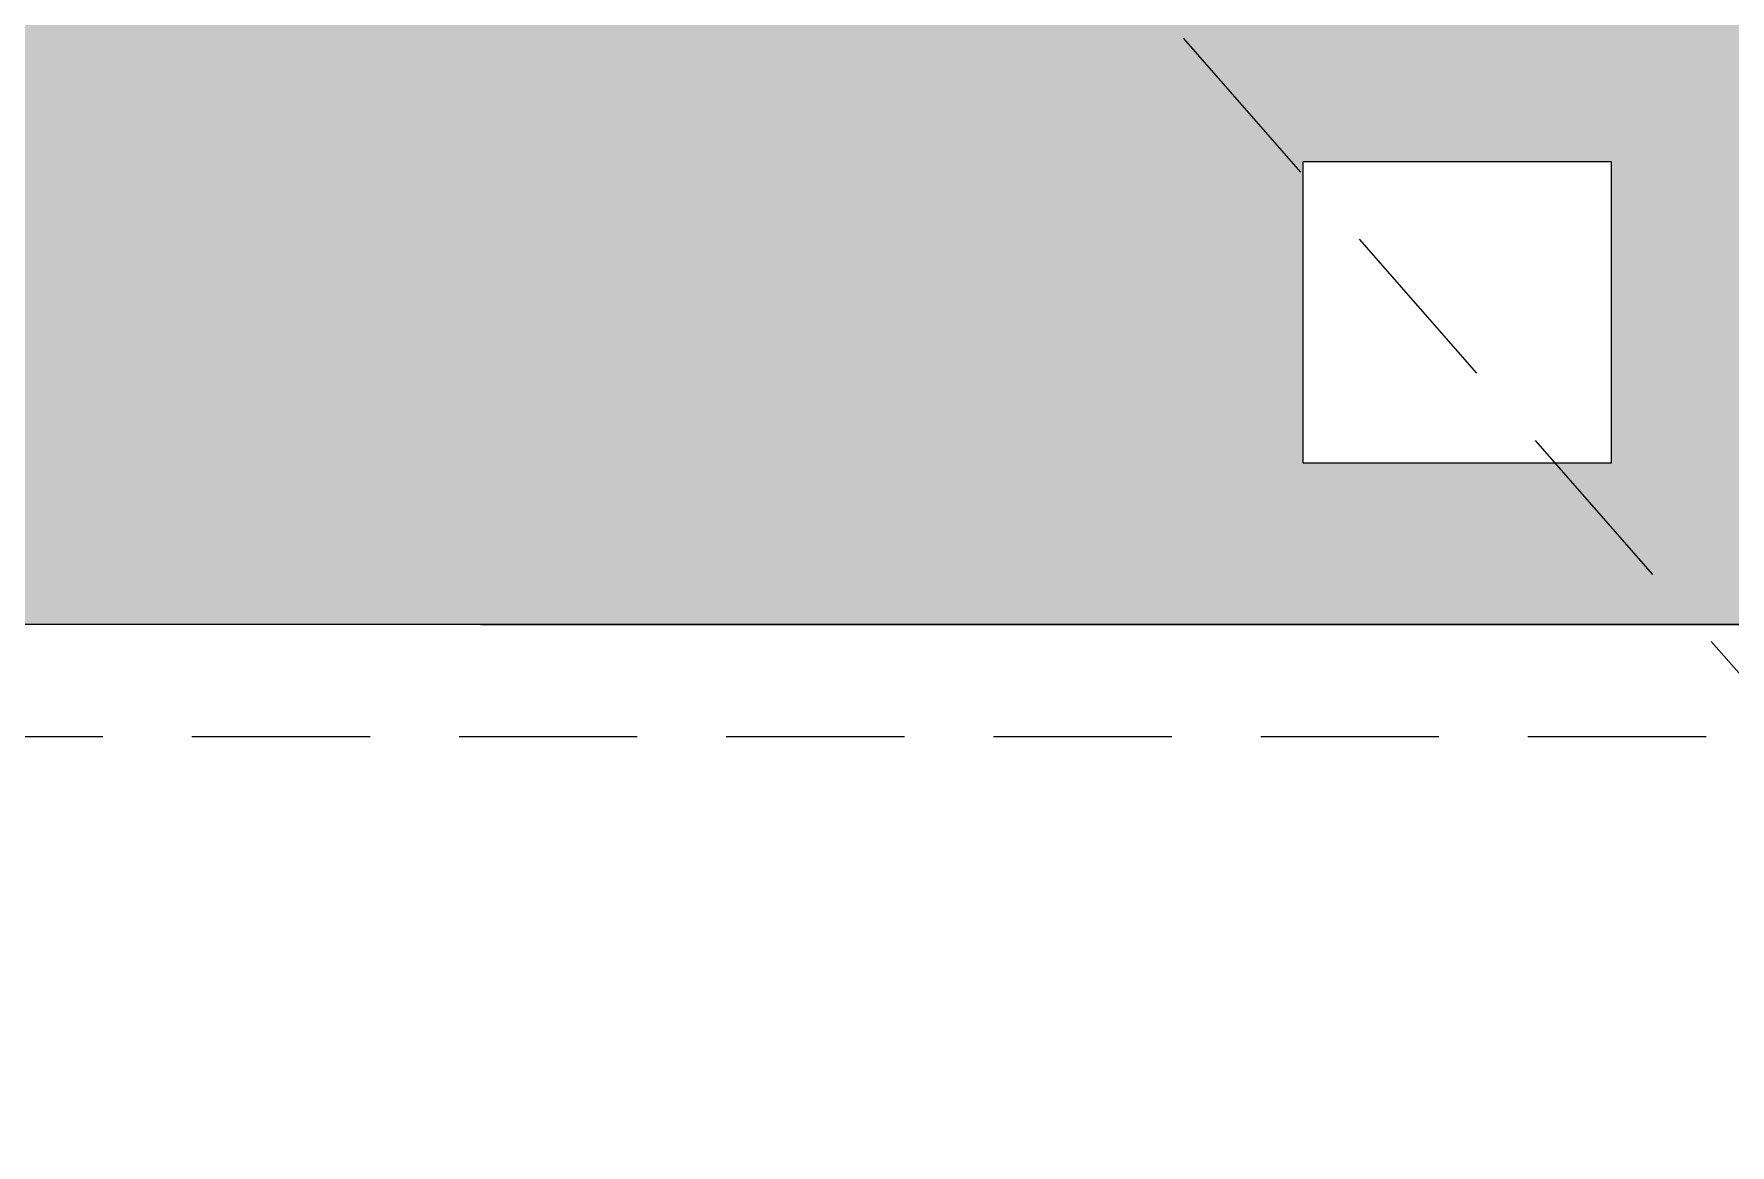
# Model space of a CAD drawing. Header units: feet. Extents: x 600 to 2744, y 411 to 1435.
# Drawn here: x 1729.4 to 1789.8, y 749.8 to 789.4 of the extents above; entities that cross this region are included whole.
import ezdxf

# ---------------------------------------------------------------- set-up
doc = ezdxf.new("R2010")
doc.units = ezdxf.units.FT
doc.linetypes.add('DASHED2', pattern=[9.525, 6.35, -3.175])
doc.linetypes.add('HIDDEN', pattern=[9.525, 6.35, -3.175])

msp = doc.modelspace()

# ---------------------------------------------------------------- hatches: boundary and pattern name
at = {"true_color": 0xafd9aa, "transparency": 33554687}
h = msp.add_hatch(color=9, dxfattribs=at)
h.dxf.hatch_style = 1
h.paths.add_polyline_path([(1718.862, 848.059), (1718.862, 844.657), (1707.862, 844.657), (1707.862, 855.383), (1712.448, 855.383), (1706.379, 862.314), (1700.533, 862.314), (1700.533, 813.312), (1700.533, 768.394), (1706.37, 768.394), (1711.693, 774.463), (1707.862, 774.463), (1707.862, 785.189), (1718.862, 785.189), (1718.862, 782.634), (1731.706, 797.275, -0.215935), (1723.533, 815.316, -0.216174), (1731.723, 833.372)])
h.paths.add_polyline_path([(1788.764, 862.314), (1706.379, 862.314), (1712.448, 855.383), (1718.862, 855.383), (1718.862, 848.059), (1731.723, 833.372, -0.376209), (1763.361, 833.358), (1774.588, 846.156), (1774.588, 855.383), (1782.683, 855.383)])
h.paths.add_polyline_path([(1794.488, 862.314), (1788.764, 862.314), (1782.683, 855.383), (1785.588, 855.383), (1785.588, 844.657), (1774.588, 844.657), (1774.588, 846.156), (1763.361, 833.358, -0.215935), (1771.533, 815.316, -0.216174), (1763.344, 797.26), (1774.588, 784.42), (1774.588, 784.879), (1785.588, 784.879), (1785.588, 774.153), (1783.579, 774.153), (1788.621, 768.394), (1794.488, 768.394)])
h.paths.add_polyline_path([(1763.344, 797.26, -0.376209), (1731.706, 797.275), (1718.862, 782.634), (1718.862, 774.463), (1711.693, 774.463), (1706.37, 768.394), (1788.621, 768.394), (1783.579, 774.153), (1774.588, 774.153), (1774.588, 784.42)])

# ---------------------------------------------------------------- linework, layer by layer
at = {"color": 242, "linetype": 'HIDDEN', "true_color": 0xcd2027}
msp.add_line((1682.474, 889.614), (1812.474, 741.155), dxfattribs=at)
msp.add_line((1745.293, 768.394), (1794.488, 768.394))
at = {"color": 30, "linetype": 'DASHED2', "true_color": 0xf8991e}
msp.add_lwpolyline([(1696.533, 866.314), (1798.488, 866.314), (1798.488, 764.394), (1696.533, 764.394), (1696.533, 813.312)], close=True, dxfattribs=at)
for points in [[(1700.533, 862.314), (1794.488, 862.314), (1794.488, 768.394), (1700.533, 768.394), (1700.533, 813.312)], [(1774.588, 774.153), (1785.588, 774.153), (1785.588, 784.879), (1774.588, 784.879)]]:
    msp.add_lwpolyline(points, close=True)

doc.saveas('drawing.dxf')
